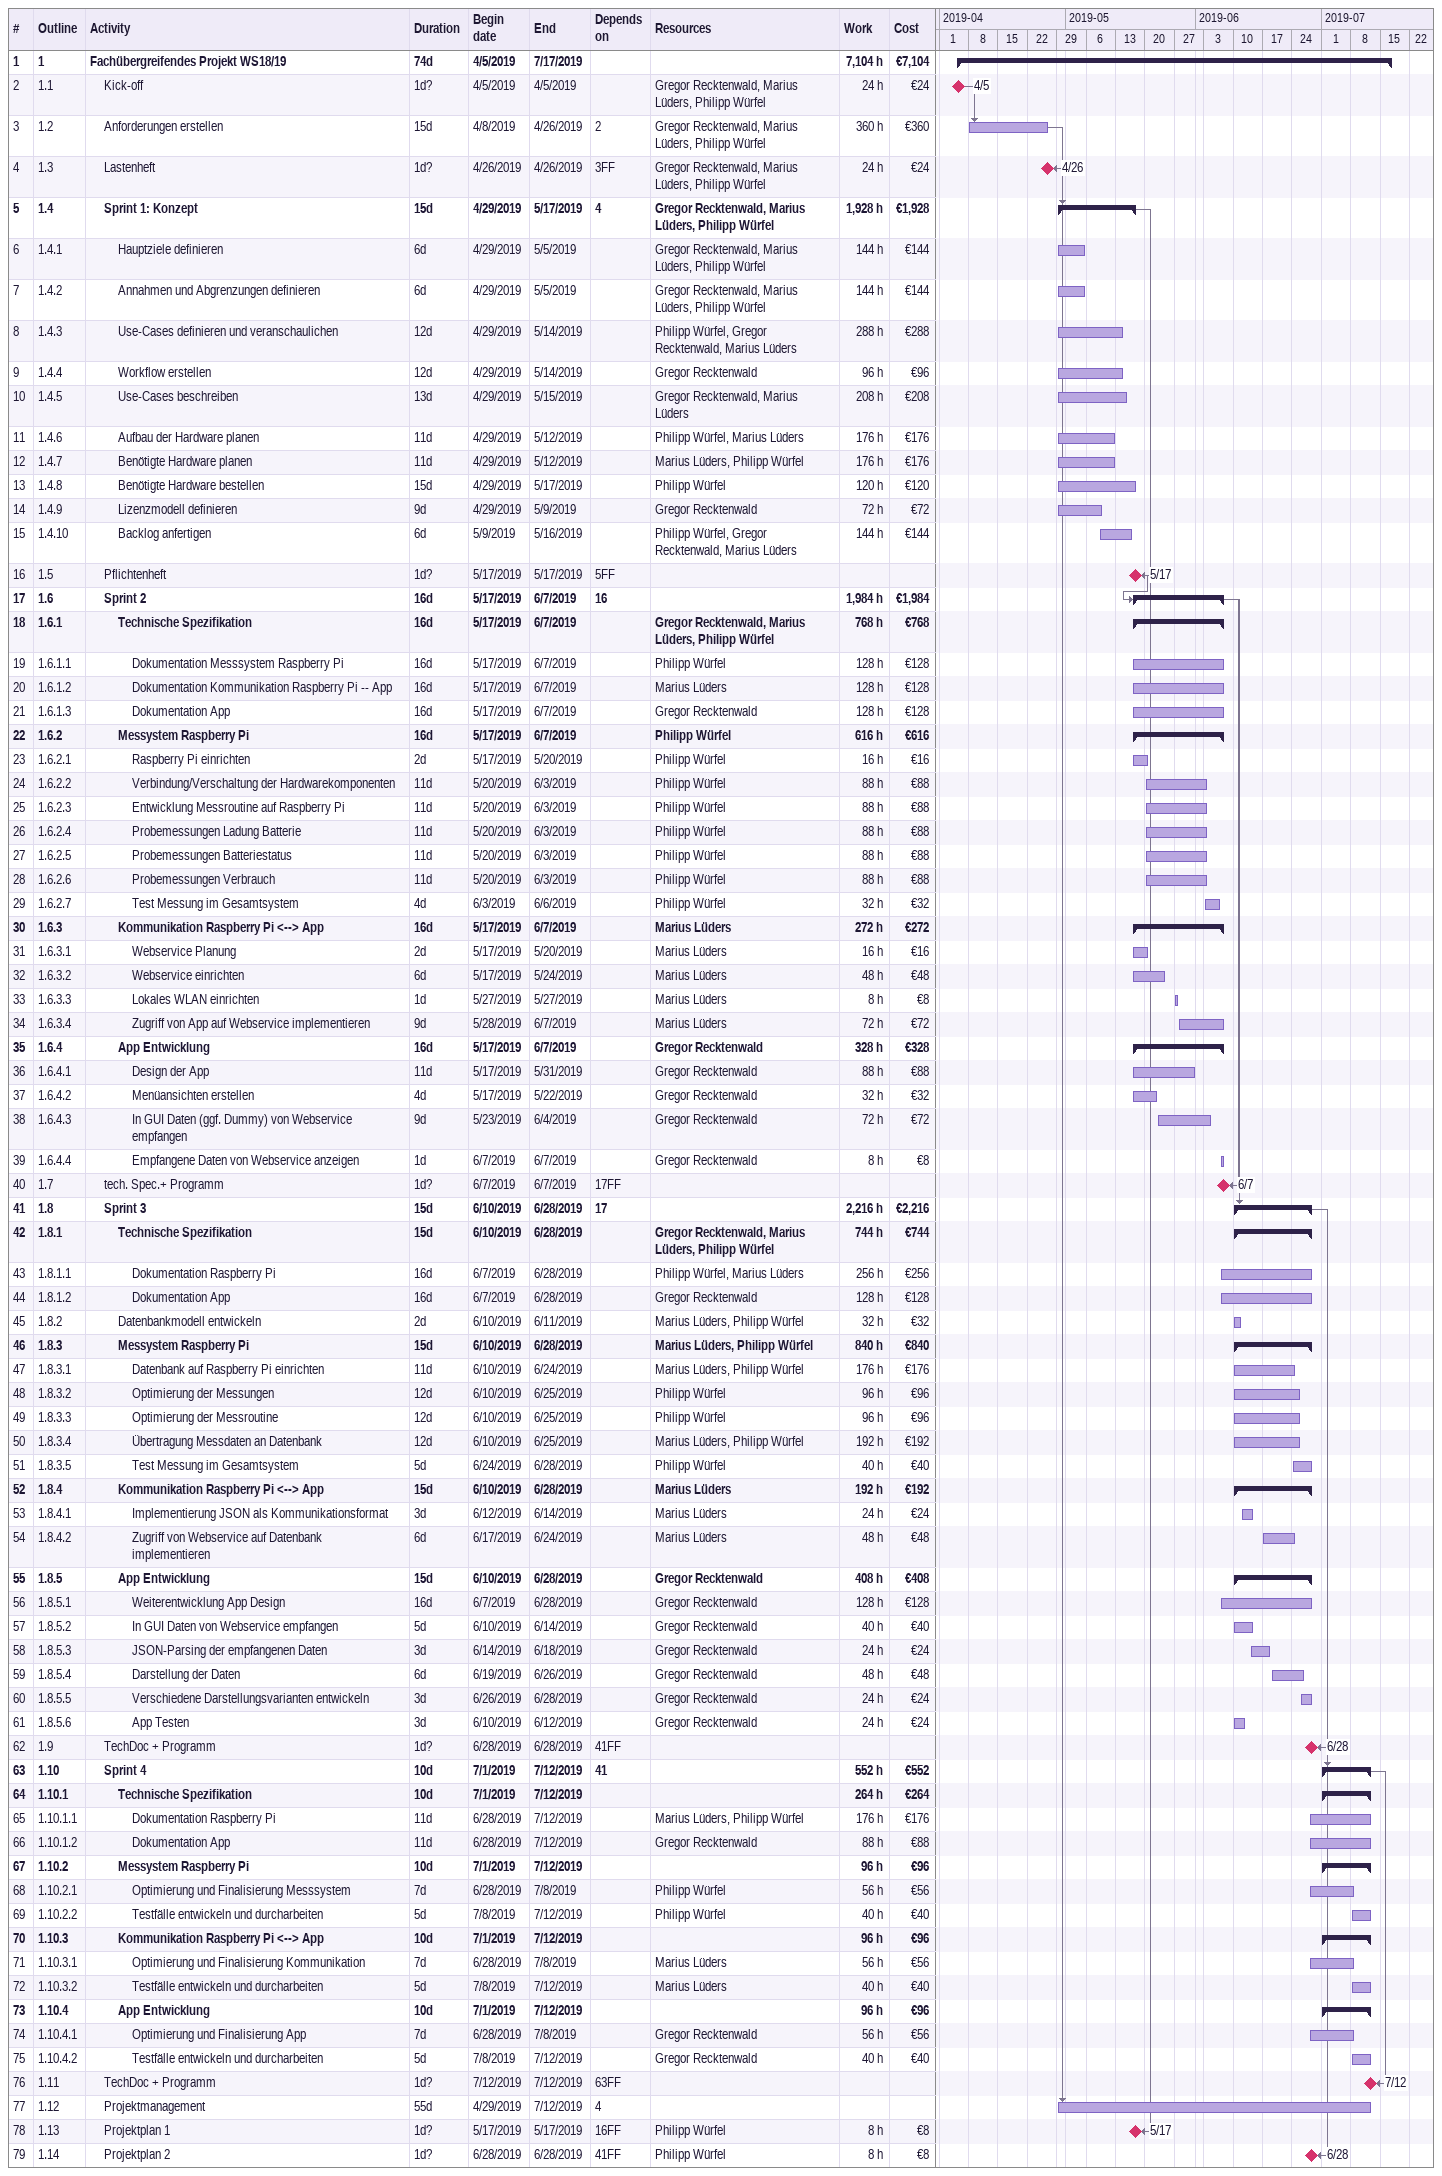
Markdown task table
| ID | WBS | Task | Duration | Start | Finish | Predecessors | Resources | Work (h) | Cost (€) |
|---|---|---|---|---|---|---|---|---|---|
| 1 | 1 | **Fachübergreifendes Projekt WS18/19** | 74d | 2019-04-05 | 2019-07-17 |  |  | 7104 | 7104 |
| 2 | 1.1 | Kick-off | 1d? | 2019-04-05 | 2019-04-05 |  | Gregor Recktenwald, Marius Lüders, Philipp Würfel | 24 | 24 |
| 3 | 1.2 | Anforderungen erstellen | 15d | 2019-04-08 | 2019-04-26 | 2 | Gregor Recktenwald, Marius Lüders, Philipp Würfel | 360 | 360 |
| 4 | 1.3 | Lastenheft | 1d? | 2019-04-26 | 2019-04-26 | 3FF | Gregor Recktenwald, Marius Lüders, Philipp Würfel | 24 | 24 |
| 5 | 1.4 | **Sprint 1: Konzept** | 15d | 2019-04-29 | 2019-05-17 | 4 | Gregor Recktenwald, Marius Lüders, Philipp Würfel | 1928 | 1928 |
| 6 | 1.4.1 | Hauptziele definieren | 6d | 2019-04-29 | 2019-05-05 |  | Gregor Recktenwald, Marius Lüders, Philipp Würfel | 144 | 144 |
| 7 | 1.4.2 | Annahmen und Abgrenzungen definieren | 6d | 2019-04-29 | 2019-05-05 |  | Gregor Recktenwald, Marius Lüders, Philipp Würfel | 144 | 144 |
| 8 | 1.4.3 | Use-Cases definieren und veranschaulichen | 12d | 2019-04-29 | 2019-05-14 |  | Philipp Würfel, Gregor Recktenwald, Marius Lüders | 288 | 288 |
| 9 | 1.4.4 | Workflow erstellen | 12d | 2019-04-29 | 2019-05-14 |  | Gregor Recktenwald | 96 | 96 |
| 10 | 1.4.5 | Use-Cases beschreiben | 13d | 2019-04-29 | 2019-05-15 |  | Gregor Recktenwald, Marius Lüders | 208 | 208 |
| 11 | 1.4.6 | Aufbau der Hardware planen | 11d | 2019-04-29 | 2019-05-12 |  | Philipp Würfel, Marius Lüders | 176 | 176 |
| 12 | 1.4.7 | Benötigte Hardware planen | 11d | 2019-04-29 | 2019-05-12 |  | Marius Lüders, Philipp Würfel | 176 | 176 |
| 13 | 1.4.8 | Benötigte Hardware bestellen | 15d | 2019-04-29 | 2019-05-17 |  | Philipp Würfel | 120 | 120 |
| 14 | 1.4.9 | Lizenzmodell definieren | 9d | 2019-04-29 | 2019-05-09 |  | Gregor Recktenwald | 72 | 72 |
| 15 | 1.4.10 | Backlog anfertigen | 6d | 2019-05-09 | 2019-05-16 |  | Philipp Würfel, Gregor Recktenwald, Marius Lüders | 144 | 144 |
| 16 | 1.5 | Pflichtenheft | 1d? | 2019-05-17 | 2019-05-17 | 5FF |  |  |  |
| 17 | 1.6 | **Sprint 2** | 16d | 2019-05-17 | 2019-06-07 | 16 |  | 1984 | 1984 |
| 18 | 1.6.1 | **Technische Spezifikation** | 16d | 2019-05-17 | 2019-06-07 |  | Gregor Recktenwald, Marius Lüders, Philipp Würfel | 768 | 768 |
| 19 | 1.6.1.1 | Dokumentation Messsystem Raspberry Pi | 16d | 2019-05-17 | 2019-06-07 |  | Philipp Würfel | 128 | 128 |
| 20 | 1.6.1.2 | Dokumentation Kommunikation Raspberry Pi -- App | 16d | 2019-05-17 | 2019-06-07 |  | Marius Lüders | 128 | 128 |
| 21 | 1.6.1.3 | Dokumentation App | 16d | 2019-05-17 | 2019-06-07 |  | Gregor Recktenwald | 128 | 128 |
| 22 | 1.6.2 | **Messystem Raspberry Pi** | 16d | 2019-05-17 | 2019-06-07 |  | Philipp Würfel | 616 | 616 |
| 23 | 1.6.2.1 | Raspberry Pi einrichten | 2d | 2019-05-17 | 2019-05-20 |  | Philipp Würfel | 16 | 16 |
| 24 | 1.6.2.2 | Verbindung/Verschaltung der Hardwarekomponenten | 11d | 2019-05-20 | 2019-06-03 |  | Philipp Würfel | 88 | 88 |
| 25 | 1.6.2.3 | Entwicklung Messroutine auf Raspberry Pi | 11d | 2019-05-20 | 2019-06-03 |  | Philipp Würfel | 88 | 88 |
| 26 | 1.6.2.4 | Probemessungen Ladung Batterie | 11d | 2019-05-20 | 2019-06-03 |  | Philipp Würfel | 88 | 88 |
| 27 | 1.6.2.5 | Probemessungen Batteriestatus | 11d | 2019-05-20 | 2019-06-03 |  | Philipp Würfel | 88 | 88 |
| 28 | 1.6.2.6 | Probemessungen Verbrauch | 11d | 2019-05-20 | 2019-06-03 |  | Philipp Würfel | 88 | 88 |
| 29 | 1.6.2.7 | Test Messung im Gesamtsystem | 4d | 2019-06-03 | 2019-06-06 |  | Philipp Würfel | 32 | 32 |
| 30 | 1.6.3 | **Kommunikation Raspberry Pi <--> App** | 16d | 2019-05-17 | 2019-06-07 |  | Marius Lüders | 272 | 272 |
| 31 | 1.6.3.1 | Webservice Planung | 2d | 2019-05-17 | 2019-05-20 |  | Marius Lüders | 16 | 16 |
| 32 | 1.6.3.2 | Webservice einrichten | 6d | 2019-05-17 | 2019-05-24 |  | Marius Lüders | 48 | 48 |
| 33 | 1.6.3.3 | Lokales WLAN einrichten | 1d | 2019-05-27 | 2019-05-27 |  | Marius Lüders | 8 | 8 |
| 34 | 1.6.3.4 | Zugriff von App auf Webservice implementieren | 9d | 2019-05-28 | 2019-06-07 |  | Marius Lüders | 72 | 72 |
| 35 | 1.6.4 | **App Entwicklung** | 16d | 2019-05-17 | 2019-06-07 |  | Gregor Recktenwald | 328 | 328 |
| 36 | 1.6.4.1 | Design der App | 11d | 2019-05-17 | 2019-05-31 |  | Gregor Recktenwald | 88 | 88 |
| 37 | 1.6.4.2 | Menüansichten erstellen | 4d | 2019-05-17 | 2019-05-22 |  | Gregor Recktenwald | 32 | 32 |
| 38 | 1.6.4.3 | In GUI Daten (ggf. Dummy) von Webservice empfangen | 9d | 2019-05-23 | 2019-06-04 |  | Gregor Recktenwald | 72 | 72 |
| 39 | 1.6.4.4 | Empfangene Daten von Webservice anzeigen | 1d | 2019-06-07 | 2019-06-07 |  | Gregor Recktenwald | 8 | 8 |
| 40 | 1.7 | tech. Spec.+ Programm | 1d? | 2019-06-07 | 2019-06-07 | 17FF |  |  |  |
| 41 | 1.8 | **Sprint 3** | 15d | 2019-06-10 | 2019-06-28 | 17 |  | 2216 | 2216 |
| 42 | 1.8.1 | **Technische Spezifikation** | 15d | 2019-06-10 | 2019-06-28 |  | Gregor Recktenwald, Marius Lüders, Philipp Würfel | 744 | 744 |
| 43 | 1.8.1.1 | Dokumentation Raspberry Pi | 16d | 2019-06-07 | 2019-06-28 |  | Philipp Würfel, Marius Lüders | 256 | 256 |
| 44 | 1.8.1.2 | Dokumentation App | 16d | 2019-06-07 | 2019-06-28 |  | Gregor Recktenwald | 128 | 128 |
| 45 | 1.8.2 | Datenbankmodell entwickeln | 2d | 2019-06-10 | 2019-06-11 |  | Marius Lüders, Philipp Würfel | 32 | 32 |
| 46 | 1.8.3 | **Messystem Raspberry Pi** | 15d | 2019-06-10 | 2019-06-28 |  | Marius Lüders, Philipp Würfel | 840 | 840 |
| 47 | 1.8.3.1 | Datenbank auf Raspberry Pi einrichten | 11d | 2019-06-10 | 2019-06-24 |  | Marius Lüders, Philipp Würfel | 176 | 176 |
| 48 | 1.8.3.2 | Optimierung der Messungen | 12d | 2019-06-10 | 2019-06-25 |  | Philipp Würfel | 96 | 96 |
| 49 | 1.8.3.3 | Optimierung der Messroutine | 12d | 2019-06-10 | 2019-06-25 |  | Philipp Würfel | 96 | 96 |
| 50 | 1.8.3.4 | Übertragung Messdaten an Datenbank | 12d | 2019-06-10 | 2019-06-25 |  | Marius Lüders, Philipp Würfel | 192 | 192 |
| 51 | 1.8.3.5 | Test Messung im Gesamtsystem | 5d | 2019-06-24 | 2019-06-28 |  | Philipp Würfel | 40 | 40 |
| 52 | 1.8.4 | **Kommunikation Raspberry Pi <--> App** | 15d | 2019-06-10 | 2019-06-28 |  | Marius Lüders | 192 | 192 |
| 53 | 1.8.4.1 | Implementierung JSON als Kommunikationsformat | 3d | 2019-06-12 | 2019-06-14 |  | Marius Lüders | 24 | 24 |
| 54 | 1.8.4.2 | Zugriff von Webservice auf Datenbank implementieren | 6d | 2019-06-17 | 2019-06-24 |  | Marius Lüders | 48 | 48 |
| 55 | 1.8.5 | **App Entwicklung** | 15d | 2019-06-10 | 2019-06-28 |  | Gregor Recktenwald | 408 | 408 |
| 56 | 1.8.5.1 | Weiterentwicklung App Design | 16d | 2019-06-07 | 2019-06-28 |  | Gregor Recktenwald | 128 | 128 |
| 57 | 1.8.5.2 | In GUI Daten von Webservice empfangen | 5d | 2019-06-10 | 2019-06-14 |  | Gregor Recktenwald | 40 | 40 |
| 58 | 1.8.5.3 | JSON-Parsing der empfangenen Daten | 3d | 2019-06-14 | 2019-06-18 |  | Gregor Recktenwald | 24 | 24 |
| 59 | 1.8.5.4 | Darstellung der Daten | 6d | 2019-06-19 | 2019-06-26 |  | Gregor Recktenwald | 48 | 48 |
| 60 | 1.8.5.5 | Verschiedene Darstellungsvarianten entwickeln | 3d | 2019-06-26 | 2019-06-28 |  | Gregor Recktenwald | 24 | 24 |
| 61 | 1.8.5.6 | App Testen | 3d | 2019-06-10 | 2019-06-12 |  | Gregor Recktenwald | 24 | 24 |
| 62 | 1.9 | TechDoc + Programm | 1d? | 2019-06-28 | 2019-06-28 | 41FF |  |  |  |
| 63 | 1.10 | **Sprint 4** | 10d | 2019-07-01 | 2019-07-12 | 41 |  | 552 | 552 |
| 64 | 1.10.1 | **Technische Spezifikation** | 10d | 2019-07-01 | 2019-07-12 |  |  | 264 | 264 |
| 65 | 1.10.1.1 | Dokumentation Raspberry Pi | 11d | 2019-06-28 | 2019-07-12 |  | Marius Lüders, Philipp Würfel | 176 | 176 |
| 66 | 1.10.1.2 | Dokumentation App | 11d | 2019-06-28 | 2019-07-12 |  | Gregor Recktenwald | 88 | 88 |
| 67 | 1.10.2 | **Messystem Raspberry Pi** | 10d | 2019-07-01 | 2019-07-12 |  |  | 96 | 96 |
| 68 | 1.10.2.1 | Optimierung und Finalisierung Messsystem | 7d | 2019-06-28 | 2019-07-08 |  | Philipp Würfel | 56 | 56 |
| 69 | 1.10.2.2 | Testfälle entwickeln und durcharbeiten | 5d | 2019-07-08 | 2019-07-12 |  | Philipp Würfel | 40 | 40 |
| 70 | 1.10.3 | **Kommunikation Raspberry Pi <--> App** | 10d | 2019-07-01 | 2019-07-12 |  |  | 96 | 96 |
| 71 | 1.10.3.1 | Optimierung und Finalisierung Kommunikation | 7d | 2019-06-28 | 2019-07-08 |  | Marius Lüders | 56 | 56 |
| 72 | 1.10.3.2 | Testfälle entwickeln und durcharbeiten | 5d | 2019-07-08 | 2019-07-12 |  | Marius Lüders | 40 | 40 |
| 73 | 1.10.4 | **App Entwicklung** | 10d | 2019-07-01 | 2019-07-12 |  |  | 96 | 96 |
| 74 | 1.10.4.1 | Optimierung und Finalisierung App | 7d | 2019-06-28 | 2019-07-08 |  | Gregor Recktenwald | 56 | 56 |
| 75 | 1.10.4.2 | Testfälle entwickeln und durcharbeiten | 5d | 2019-07-08 | 2019-07-12 |  | Gregor Recktenwald | 40 | 40 |
| 76 | 1.11 | TechDoc + Programm | 1d? | 2019-07-12 | 2019-07-12 | 63FF |  |  |  |
| 77 | 1.12 | Projektmanagement | 55d | 2019-04-29 | 2019-07-12 | 4 |  |  |  |
| 78 | 1.13 | Projektplan 1 | 1d? | 2019-05-17 | 2019-05-17 | 16FF | Philipp Würfel | 8 | 8 |
| 79 | 1.14 | Projektplan 2 | 1d? | 2019-06-28 | 2019-06-28 | 41FF | Philipp Würfel | 8 | 8 |
